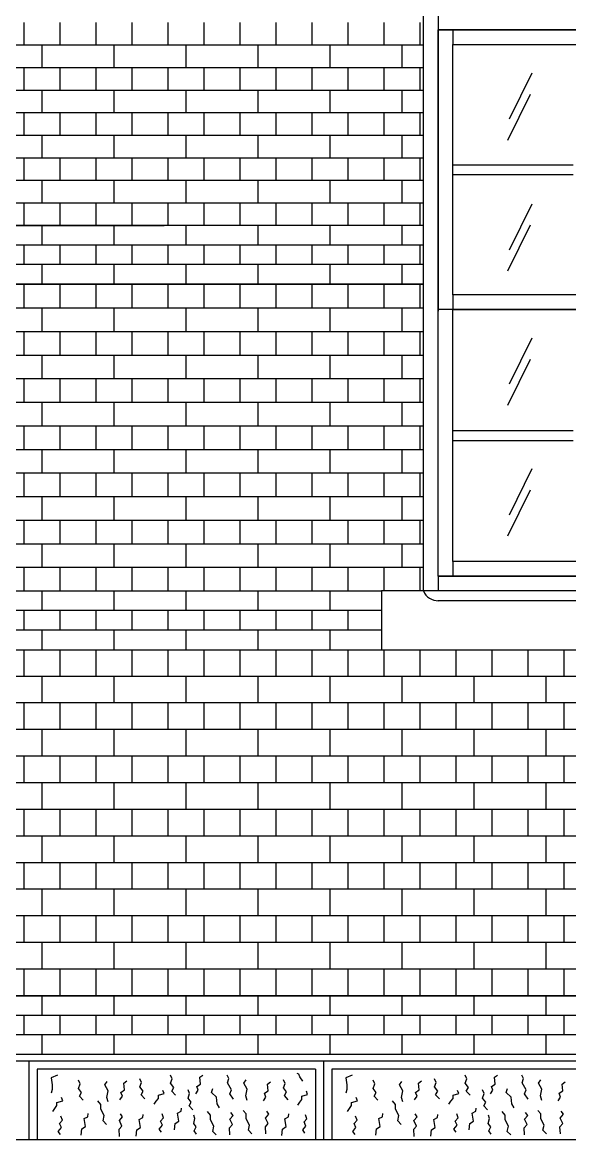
# Model space of a CAD drawing. Extents: x 177441 to 211081, y -129942 to -106182.
# Drawn here: x 197823 to 199495, y -121030 to -117614 of the extents above; entities that cross this region are included whole.
import ezdxf

# ---------------------------------------------------------------- set-up
doc = ezdxf.new("R2010")
doc.units = 0
doc.header["$LTSCALE"] = 50
doc.header["$MEASUREMENT"] = 0
for name, color, linetype in [('ele-3', 6, 'CONTINUOUS'), ('h', 5, 'CONTINUOUS'), ('HAT', 5, 'CONTINUOUS'), ('W-2', 2, 'CONTINUOUS'), ('WID', 4, 'CONTINUOUS')]:
    doc.layers.add(name, color=color, linetype=linetype)

msp = doc.modelspace()

# ---------------------------------------------------------------- linework, layer by layer
at = {"layer": 'ele-3'}
for p, q in [((199048.3, -118234.6), (196848.3, -118234.6)), ((196848.3, -118234.6), (198256.4, -118234.6)), ((199048.3, -118294.6), (196848.3, -118294.6)), ((199048.3, -118354.6), (196848.3, -118354.6)), ((199048.3, -118414.6), (196848.3, -118414.6)), ((196848.3, -118414.6), (199048.3, -118414.6)), ((196975.8, -119352), (198920.8, -119352)), ((198920.8, -119412), (196975.8, -119412)), ((198920.8, -119472), (196975.8, -119472)), ((196975.8, -119532), (198920.8, -119532)), ((191614.5, -120589.6), (199639.7, -120589.6)), ((199639.7, -120589.6), (192457.7, -120589.6)), ((199639.7, -120649.6), (191614.5, -120649.6)), ((199639.7, -120709.6), (191539.5, -120709.6))]:
    msp.add_line(p, q, dxfattribs=at)
for points in [[(197883.3, -118294.6), (197883.3, -118234.6)], [(198103.3, -118294.6), (198103.3, -118234.6)], [(198323.3, -118294.6), (198323.3, -118234.6)], [(198543.3, -118294.6), (198543.3, -118234.6)], [(198763.3, -118294.6), (198763.3, -118234.6)], [(198983.3, -118294.6), (198983.3, -118234.6)], [(197828.3, -118354.6), (197828.3, -118294.6)], [(197938.3, -118354.6), (197938.3, -118294.6)], [(198048.3, -118354.6), (198048.3, -118294.6)], [(198158.3, -118354.6), (198158.3, -118294.6)], [(198268.3, -118354.6), (198268.3, -118294.6)], [(198378.3, -118354.6), (198378.3, -118294.6)], [(198488.3, -118354.6), (198488.3, -118294.6)], [(198598.3, -118354.6), (198598.3, -118294.6)], [(198708.3, -118354.6), (198708.3, -118294.6)], [(198818.3, -118354.6), (198818.3, -118294.6)], [(198928.3, -118354.6), (198928.3, -118294.6)], [(199038.3, -118354.6), (199038.3, -118294.6)], [(197883.3, -118414.6), (197883.3, -118354.6)], [(198103.3, -118414.6), (198103.3, -118354.6)], [(198323.3, -118414.6), (198323.3, -118354.6)], [(198543.3, -118414.6), (198543.3, -118354.6)], [(198763.3, -118414.6), (198763.3, -118354.6)], [(198983.3, -118414.6), (198983.3, -118354.6)], [(197883.3, -119412), (197883.3, -119352)], [(198103.3, -119412), (198103.3, -119352)], [(198323.3, -119412), (198323.3, -119352)], [(198543.3, -119412), (198543.3, -119352)], [(198763.3, -119412), (198763.3, -119352)], [(197828.3, -119472), (197828.3, -119412)], [(197938.3, -119472), (197938.3, -119412)], [(198048.3, -119472), (198048.3, -119412)], [(198158.3, -119472), (198158.3, -119412)], [(198268.3, -119472), (198268.3, -119412)], [(198378.3, -119472), (198378.3, -119412)], [(198488.3, -119472), (198488.3, -119412)], [(198598.3, -119472), (198598.3, -119412)], [(198708.3, -119472), (198708.3, -119412)], [(198818.3, -119472), (198818.3, -119412)], [(197883.3, -119532), (197883.3, -119472)], [(198103.3, -119532), (198103.3, -119472)], [(198323.3, -119532), (198323.3, -119472)], [(198543.3, -119532), (198543.3, -119472)], [(198763.3, -119532), (198763.3, -119472)], [(197883.3, -120649.6), (197883.3, -120589.6)], [(198103.3, -120649.6), (198103.3, -120589.6)], [(198323.3, -120649.6), (198323.3, -120589.6)], [(198543.3, -120649.6), (198543.3, -120589.6)], [(198763.3, -120649.6), (198763.3, -120589.6)], [(198983.3, -120649.6), (198983.3, -120589.6)], [(199203.3, -120649.6), (199203.3, -120589.6)], [(199423.3, -120649.6), (199423.3, -120589.6)], [(197828.3, -120709.6), (197828.3, -120649.6)], [(197938.3, -120709.6), (197938.3, -120649.6)], [(198048.3, -120709.6), (198048.3, -120649.6)], [(198158.3, -120709.6), (198158.3, -120649.6)], [(198268.3, -120709.6), (198268.3, -120649.6)], [(198378.3, -120709.6), (198378.3, -120649.6)], [(198488.3, -120709.6), (198488.3, -120649.6)], [(198598.3, -120709.6), (198598.3, -120649.6)], [(198708.3, -120709.6), (198708.3, -120649.6)], [(198818.3, -120709.6), (198818.3, -120649.6)], [(198928.3, -120709.6), (198928.3, -120649.6)], [(199038.3, -120709.6), (199038.3, -120649.6)], [(199148.3, -120709.6), (199148.3, -120649.6)], [(199258.3, -120709.6), (199258.3, -120649.6)], [(199368.3, -120709.6), (199368.3, -120649.6)], [(199478.3, -120709.6), (199478.3, -120649.6)], [(197883.3, -120769.6), (197883.3, -120709.6)], [(198103.3, -120769.6), (198103.3, -120709.6)], [(198323.3, -120769.6), (198323.3, -120709.6)], [(198543.3, -120769.6), (198543.3, -120709.6)], [(198763.3, -120769.6), (198763.3, -120709.6)], [(198983.3, -120769.6), (198983.3, -120709.6)], [(199203.3, -120769.6), (199203.3, -120709.6)], [(199423.3, -120769.6), (199423.3, -120709.6)]]:
    msp.add_lwpolyline(points, dxfattribs=at)
at = {"layer": 'h'}
for p, q in [((196848.3, -117682.9), (199048.3, -117682.9)), ((196848.3, -117751.8), (199048.3, -117751.8)), ((199379.6, -117769.3), (199310, -117910)), ((196848.3, -117820.8), (199048.3, -117820.8)), ((199374.9, -117834.1), (199305.3, -117974.8)), ((196848.3, -117889.8), (199048.3, -117889.8)), ((196848.3, -117958.7), (199048.3, -117958.7)), ((196848.3, -118027.7), (199048.3, -118027.7)), ((196848.3, -118096.7), (199048.3, -118096.7)), ((196848.3, -118165.7), (199048.3, -118165.7)), ((199379.6, -118169.3), (199310, -118310)), ((199374.9, -118234.1), (199305.3, -118374.8)), ((196848.3, -118486.7), (199048.3, -118486.7)), ((196848.3, -118558.8), (199048.3, -118558.8)), ((199379.6, -118579.3), (199310, -118720)), ((196848.3, -118630.9), (199048.3, -118630.9)), ((199374.9, -118644.1), (199305.3, -118784.8)), ((196848.3, -118703.1), (199048.3, -118703.1)), ((196848.3, -118775.2), (199048.3, -118775.2)), ((196848.3, -118847.3), (199048.3, -118847.3)), ((196848.3, -118919.4), (199048.3, -118919.4)), ((196848.3, -118991.5), (199048.3, -118991.5)), ((199379.6, -118979.3), (199310, -119120)), ((196848.3, -119063.6), (199048.3, -119063.6)), ((199374.9, -119044.1), (199305.3, -119184.8)), ((196848.3, -119135.7), (199048.3, -119135.7)), ((196848.3, -119207.8), (199048.3, -119207.8)), ((196848.3, -119279.9), (199048.3, -119279.9)), ((199639.7, -119613.4), (191614.5, -119613.4)), ((199639.7, -119694.7), (191614.5, -119694.7)), ((199639.7, -119776.1), (191614.5, -119776.1)), ((199639.7, -119857.5), (191614.5, -119857.5)), ((199639.7, -119938.8), (191614.5, -119938.8)), ((199639.7, -120020.2), (191614.5, -120020.2)), ((199639.7, -120101.5), (191614.5, -120101.5)), ((199639.7, -120182.9), (191614.5, -120182.9)), ((199639.7, -120264.2), (191614.5, -120264.2)), ((199639.7, -120345.6), (191614.5, -120345.6)), ((199639.7, -120426.9), (191614.5, -120426.9)), ((199639.7, -120508.3), (191614.5, -120508.3))]:
    msp.add_line(p, q, dxfattribs=at)
for points in [[(197828.3, -117682.9), (197828.3, -117613.9)], [(197938.3, -117682.9), (197938.3, -117613.9)], [(198048.3, -117682.9), (198048.3, -117613.9)], [(198158.3, -117682.9), (198158.3, -117613.9)], [(198268.3, -117682.9), (198268.3, -117613.9)], [(198378.3, -117682.9), (198378.3, -117613.9)], [(198488.3, -117682.9), (198488.3, -117613.9)], [(198598.3, -117682.9), (198598.3, -117613.9)], [(198708.3, -117682.9), (198708.3, -117613.9)], [(198818.3, -117682.9), (198818.3, -117613.9)], [(198928.3, -117682.9), (198928.3, -117613.9)], [(199038.3, -117682.9), (199038.3, -117613.9)], [(197883.3, -117751.8), (197883.3, -117682.9)], [(198103.3, -117751.8), (198103.3, -117682.9)], [(198323.3, -117751.8), (198323.3, -117682.9)], [(198543.3, -117751.8), (198543.3, -117682.9)], [(198763.3, -117751.8), (198763.3, -117682.9)], [(198983.3, -117751.8), (198983.3, -117682.9)], [(197828.3, -117820.8), (197828.3, -117751.8)], [(197938.3, -117820.8), (197938.3, -117751.8)], [(198048.3, -117820.8), (198048.3, -117751.8)], [(198158.3, -117820.8), (198158.3, -117751.8)], [(198268.3, -117820.8), (198268.3, -117751.8)], [(198378.3, -117820.8), (198378.3, -117751.8)], [(198488.3, -117820.8), (198488.3, -117751.8)], [(198598.3, -117820.8), (198598.3, -117751.8)], [(198708.3, -117820.8), (198708.3, -117751.8)], [(198818.3, -117820.8), (198818.3, -117751.8)], [(198928.3, -117820.8), (198928.3, -117751.8)], [(199038.3, -117820.8), (199038.3, -117751.8)], [(197883.3, -117889.8), (197883.3, -117820.8)], [(198103.3, -117889.8), (198103.3, -117820.8)], [(198323.3, -117889.8), (198323.3, -117820.8)], [(198543.3, -117889.8), (198543.3, -117820.8)], [(198763.3, -117889.8), (198763.3, -117820.8)], [(198983.3, -117889.8), (198983.3, -117820.8)], [(197828.3, -117958.7), (197828.3, -117889.8)], [(197938.3, -117958.7), (197938.3, -117889.8)], [(198048.3, -117958.7), (198048.3, -117889.8)], [(198158.3, -117958.7), (198158.3, -117889.8)], [(198268.3, -117958.7), (198268.3, -117889.8)], [(198378.3, -117958.7), (198378.3, -117889.8)], [(198488.3, -117958.7), (198488.3, -117889.8)], [(198598.3, -117958.7), (198598.3, -117889.8)], [(198708.3, -117958.7), (198708.3, -117889.8)], [(198818.3, -117958.7), (198818.3, -117889.8)], [(198928.3, -117958.7), (198928.3, -117889.8)], [(199038.3, -117958.7), (199038.3, -117889.8)], [(197883.3, -118027.7), (197883.3, -117958.7)], [(198103.3, -118027.7), (198103.3, -117958.7)], [(198323.3, -118027.7), (198323.3, -117958.7)], [(198543.3, -118027.7), (198543.3, -117958.7)], [(198763.3, -118027.7), (198763.3, -117958.7)], [(198983.3, -118027.7), (198983.3, -117958.7)], [(197828.3, -118096.7), (197828.3, -118027.7)], [(197938.3, -118096.7), (197938.3, -118027.7)], [(198048.3, -118096.7), (198048.3, -118027.7)], [(198158.3, -118096.7), (198158.3, -118027.7)], [(198268.3, -118096.7), (198268.3, -118027.7)], [(198378.3, -118096.7), (198378.3, -118027.7)], [(198488.3, -118096.7), (198488.3, -118027.7)], [(198598.3, -118096.7), (198598.3, -118027.7)], [(198708.3, -118096.7), (198708.3, -118027.7)], [(198818.3, -118096.7), (198818.3, -118027.7)], [(198928.3, -118096.7), (198928.3, -118027.7)], [(199038.3, -118096.7), (199038.3, -118027.7)], [(197883.3, -118165.6), (197883.3, -118096.7)], [(198103.3, -118165.6), (198103.3, -118096.7)], [(198323.3, -118165.6), (198323.3, -118096.7)], [(198543.3, -118165.6), (198543.3, -118096.7)], [(198763.3, -118165.6), (198763.3, -118096.7)], [(198983.3, -118165.6), (198983.3, -118096.7)], [(197828.3, -118234.6), (197828.3, -118165.7)], [(197938.3, -118234.6), (197938.3, -118165.7)], [(198048.3, -118234.6), (198048.3, -118165.7)], [(198158.3, -118234.6), (198158.3, -118165.7)], [(198268.3, -118234.6), (198268.3, -118165.7)], [(198378.3, -118234.6), (198378.3, -118165.7)], [(198488.3, -118234.6), (198488.3, -118165.7)], [(198598.3, -118234.6), (198598.3, -118165.7)], [(198708.3, -118234.6), (198708.3, -118165.7)], [(198818.3, -118234.6), (198818.3, -118165.7)], [(198928.3, -118234.6), (198928.3, -118165.7)], [(199038.3, -118234.6), (199038.3, -118165.7)], [(197828.3, -118486.7), (197828.3, -118414.6)], [(197938.3, -118486.7), (197938.3, -118414.6)], [(198048.3, -118486.7), (198048.3, -118414.6)], [(198158.3, -118486.7), (198158.3, -118414.6)], [(198268.3, -118486.7), (198268.3, -118414.6)], [(198378.3, -118486.7), (198378.3, -118414.6)], [(198488.3, -118486.7), (198488.3, -118414.6)], [(198598.3, -118486.7), (198598.3, -118414.6)], [(198708.3, -118486.7), (198708.3, -118414.6)], [(198818.3, -118486.7), (198818.3, -118414.6)], [(198928.3, -118486.7), (198928.3, -118414.6)], [(199038.3, -118486.7), (199038.3, -118414.6)], [(197883.3, -118558.8), (197883.3, -118486.7)], [(198103.3, -118558.8), (198103.3, -118486.7)], [(198323.3, -118558.8), (198323.3, -118486.7)], [(198543.3, -118558.8), (198543.3, -118486.7)], [(198763.3, -118558.8), (198763.3, -118486.7)], [(198983.3, -118558.8), (198983.3, -118486.7)], [(197828.3, -118630.9), (197828.3, -118558.8)], [(197938.3, -118630.9), (197938.3, -118558.8)], [(198048.3, -118630.9), (198048.3, -118558.8)], [(198158.3, -118630.9), (198158.3, -118558.8)], [(198268.3, -118630.9), (198268.3, -118558.8)], [(198378.3, -118630.9), (198378.3, -118558.8)], [(198488.3, -118630.9), (198488.3, -118558.8)], [(198598.3, -118630.9), (198598.3, -118558.8)], [(198708.3, -118630.9), (198708.3, -118558.8)], [(198818.3, -118630.9), (198818.3, -118558.8)], [(198928.3, -118630.9), (198928.3, -118558.8)], [(199038.3, -118630.9), (199038.3, -118558.8)], [(197883.3, -118703.1), (197883.3, -118630.9)], [(198103.3, -118703.1), (198103.3, -118630.9)], [(198323.3, -118703.1), (198323.3, -118630.9)], [(198543.3, -118703.1), (198543.3, -118630.9)], [(198763.3, -118703.1), (198763.3, -118630.9)], [(198983.3, -118703.1), (198983.3, -118630.9)], [(197828.3, -118775.2), (197828.3, -118703.1)], [(197938.3, -118775.2), (197938.3, -118703.1)], [(198048.3, -118775.2), (198048.3, -118703.1)], [(198158.3, -118775.2), (198158.3, -118703.1)], [(198268.3, -118775.2), (198268.3, -118703.1)], [(198378.3, -118775.2), (198378.3, -118703.1)], [(198488.3, -118775.2), (198488.3, -118703.1)], [(198598.3, -118775.2), (198598.3, -118703.1)], [(198708.3, -118775.2), (198708.3, -118703.1)], [(198818.3, -118775.2), (198818.3, -118703.1)], [(198928.3, -118775.2), (198928.3, -118703.1)], [(199038.3, -118775.2), (199038.3, -118703.1)], [(197883.3, -118847.3), (197883.3, -118775.2)], [(198103.3, -118847.3), (198103.3, -118775.2)], [(198323.3, -118847.3), (198323.3, -118775.2)], [(198543.3, -118847.3), (198543.3, -118775.2)], [(198763.3, -118847.3), (198763.3, -118775.2)], [(198983.3, -118847.3), (198983.3, -118775.2)], [(197828.3, -118919.4), (197828.3, -118847.3)], [(197938.3, -118919.4), (197938.3, -118847.3)], [(198048.3, -118919.4), (198048.3, -118847.3)], [(198158.3, -118919.4), (198158.3, -118847.3)], [(198268.3, -118919.4), (198268.3, -118847.3)], [(198378.3, -118919.4), (198378.3, -118847.3)], [(198488.3, -118919.4), (198488.3, -118847.3)], [(198598.3, -118919.4), (198598.3, -118847.3)], [(198708.3, -118919.4), (198708.3, -118847.3)], [(198818.3, -118919.4), (198818.3, -118847.3)], [(198928.3, -118919.4), (198928.3, -118847.3)], [(199038.3, -118919.4), (199038.3, -118847.3)], [(197883.3, -118991.5), (197883.3, -118919.4)], [(198103.3, -118991.5), (198103.3, -118919.4)], [(198323.3, -118991.5), (198323.3, -118919.4)], [(198543.3, -118991.5), (198543.3, -118919.4)], [(198763.3, -118991.5), (198763.3, -118919.4)], [(198983.3, -118991.5), (198983.3, -118919.4)], [(197828.3, -119063.6), (197828.3, -118991.5)], [(197938.3, -119063.6), (197938.3, -118991.5)], [(198048.3, -119063.6), (198048.3, -118991.5)], [(198158.3, -119063.6), (198158.3, -118991.5)], [(198268.3, -119063.6), (198268.3, -118991.5)], [(198378.3, -119063.6), (198378.3, -118991.5)], [(198488.3, -119063.6), (198488.3, -118991.5)], [(198598.3, -119063.6), (198598.3, -118991.5)], [(198708.3, -119063.6), (198708.3, -118991.5)], [(198818.3, -119063.6), (198818.3, -118991.5)], [(198928.3, -119063.6), (198928.3, -118991.5)], [(199038.3, -119063.6), (199038.3, -118991.5)], [(197883.3, -119135.7), (197883.3, -119063.6)], [(198103.3, -119135.7), (198103.3, -119063.6)], [(198323.3, -119135.7), (198323.3, -119063.6)], [(198543.3, -119135.7), (198543.3, -119063.6)], [(198763.3, -119135.7), (198763.3, -119063.6)], [(198983.3, -119135.7), (198983.3, -119063.6)], [(197828.3, -119207.8), (197828.3, -119135.7)], [(197938.3, -119207.8), (197938.3, -119135.7)], [(198048.3, -119207.8), (198048.3, -119135.7)], [(198158.3, -119207.8), (198158.3, -119135.7)], [(198268.3, -119207.8), (198268.3, -119135.7)], [(198378.3, -119207.8), (198378.3, -119135.7)], [(198488.3, -119207.8), (198488.3, -119135.7)], [(198598.3, -119207.8), (198598.3, -119135.7)], [(198708.3, -119207.8), (198708.3, -119135.7)], [(198818.3, -119207.8), (198818.3, -119135.7)], [(198928.3, -119207.8), (198928.3, -119135.7)], [(199038.3, -119207.8), (199038.3, -119135.7)], [(197883.3, -119279.9), (197883.3, -119207.8)], [(198103.3, -119279.9), (198103.3, -119207.8)], [(198323.3, -119279.9), (198323.3, -119207.8)], [(198543.3, -119279.9), (198543.3, -119207.8)], [(198763.3, -119279.9), (198763.3, -119207.8)], [(198983.3, -119279.9), (198983.3, -119207.8)], [(197828.3, -119352), (197828.3, -119279.9)], [(197938.3, -119352), (197938.3, -119279.9)], [(198048.3, -119352), (198048.3, -119279.9)], [(198158.3, -119352), (198158.3, -119279.9)], [(198268.3, -119352), (198268.3, -119279.9)], [(198378.3, -119352), (198378.3, -119279.9)], [(198488.3, -119352), (198488.3, -119279.9)], [(198598.3, -119352), (198598.3, -119279.9)], [(198708.3, -119352), (198708.3, -119279.9)], [(198818.3, -119352), (198818.3, -119279.9)], [(198928.3, -119352), (198928.3, -119279.9)], [(199038.3, -119352), (199038.3, -119279.9)], [(197828.3, -119613.4), (197828.3, -119532)], [(197938.3, -119613.4), (197938.3, -119532)], [(198048.3, -119613.4), (198048.3, -119532)], [(198158.3, -119613.4), (198158.3, -119532)], [(198268.3, -119613.4), (198268.3, -119532)], [(198378.3, -119613.4), (198378.3, -119532)], [(198488.3, -119613.4), (198488.3, -119532)], [(198598.3, -119613.4), (198598.3, -119532)], [(198708.3, -119613.4), (198708.3, -119532)], [(198818.3, -119613.4), (198818.3, -119532)], [(198928.3, -119613.4), (198928.3, -119532)], [(199038.3, -119613.4), (199038.3, -119532)], [(199148.3, -119613.4), (199148.3, -119532)], [(199258.3, -119613.4), (199258.3, -119532)], [(199368.3, -119613.4), (199368.3, -119532)], [(199478.3, -119613.4), (199478.3, -119532)], [(197883.3, -119694.7), (197883.3, -119613.4)], [(198103.3, -119694.7), (198103.3, -119613.4)], [(198323.3, -119694.7), (198323.3, -119613.4)], [(198543.3, -119694.7), (198543.3, -119613.4)], [(198763.3, -119694.7), (198763.3, -119613.4)], [(198983.3, -119694.7), (198983.3, -119613.4)], [(199203.3, -119694.7), (199203.3, -119613.4)], [(199423.3, -119694.7), (199423.3, -119613.4)], [(197828.3, -119776.1), (197828.3, -119694.7)], [(197938.3, -119776.1), (197938.3, -119694.7)], [(198048.3, -119776.1), (198048.3, -119694.7)], [(198158.3, -119776.1), (198158.3, -119694.7)], [(198268.3, -119776.1), (198268.3, -119694.7)], [(198378.3, -119776.1), (198378.3, -119694.7)], [(198488.3, -119776.1), (198488.3, -119694.7)], [(198598.3, -119776.1), (198598.3, -119694.7)], [(198708.3, -119776.1), (198708.3, -119694.7)], [(198818.3, -119776.1), (198818.3, -119694.7)], [(198928.3, -119776.1), (198928.3, -119694.7)], [(199038.3, -119776.1), (199038.3, -119694.7)], [(199148.3, -119776.1), (199148.3, -119694.7)], [(199258.3, -119776.1), (199258.3, -119694.7)], [(199368.3, -119776.1), (199368.3, -119694.7)], [(199478.3, -119776.1), (199478.3, -119694.7)], [(197883.3, -119857.5), (197883.3, -119776.1)], [(198103.3, -119857.5), (198103.3, -119776.1)], [(198323.3, -119857.5), (198323.3, -119776.1)], [(198543.3, -119857.5), (198543.3, -119776.1)], [(198763.3, -119857.5), (198763.3, -119776.1)], [(198983.3, -119857.5), (198983.3, -119776.1)], [(199203.3, -119857.5), (199203.3, -119776.1)], [(199423.3, -119857.5), (199423.3, -119776.1)], [(197828.3, -119938.8), (197828.3, -119857.5)], [(197938.3, -119938.8), (197938.3, -119857.5)], [(198048.3, -119938.8), (198048.3, -119857.5)], [(198158.3, -119938.8), (198158.3, -119857.5)], [(198268.3, -119938.8), (198268.3, -119857.5)], [(198378.3, -119938.8), (198378.3, -119857.5)], [(198488.3, -119938.8), (198488.3, -119857.5)], [(198598.3, -119938.8), (198598.3, -119857.5)], [(198708.3, -119938.8), (198708.3, -119857.5)], [(198818.3, -119938.8), (198818.3, -119857.5)], [(198928.3, -119938.8), (198928.3, -119857.5)], [(199038.3, -119938.8), (199038.3, -119857.5)], [(199148.3, -119938.8), (199148.3, -119857.5)], [(199258.3, -119938.8), (199258.3, -119857.5)], [(199368.3, -119938.8), (199368.3, -119857.5)], [(199478.3, -119938.8), (199478.3, -119857.5)], [(197883.3, -120020.2), (197883.3, -119938.8)], [(198103.3, -120020.2), (198103.3, -119938.8)], [(198323.3, -120020.2), (198323.3, -119938.8)], [(198543.3, -120020.2), (198543.3, -119938.8)], [(198763.3, -120020.2), (198763.3, -119938.8)], [(198983.3, -120020.2), (198983.3, -119938.8)], [(199203.3, -120020.2), (199203.3, -119938.8)], [(199423.3, -120020.2), (199423.3, -119938.8)], [(197828.3, -120101.5), (197828.3, -120020.2)], [(197938.3, -120101.5), (197938.3, -120020.2)], [(198048.3, -120101.5), (198048.3, -120020.2)], [(198158.3, -120101.5), (198158.3, -120020.2)], [(198268.3, -120101.5), (198268.3, -120020.2)], [(198378.3, -120101.5), (198378.3, -120020.2)], [(198488.3, -120101.5), (198488.3, -120020.2)], [(198598.3, -120101.5), (198598.3, -120020.2)], [(198708.3, -120101.5), (198708.3, -120020.2)], [(198818.3, -120101.5), (198818.3, -120020.2)], [(198928.3, -120101.5), (198928.3, -120020.2)], [(199038.3, -120101.5), (199038.3, -120020.2)], [(199148.3, -120101.5), (199148.3, -120020.2)], [(199258.3, -120101.5), (199258.3, -120020.2)], [(199368.3, -120101.5), (199368.3, -120020.2)], [(199478.3, -120101.5), (199478.3, -120020.2)], [(197883.3, -120182.9), (197883.3, -120101.5)], [(198103.3, -120182.9), (198103.3, -120101.5)], [(198323.3, -120182.9), (198323.3, -120101.5)], [(198543.3, -120182.9), (198543.3, -120101.5)], [(198763.3, -120182.9), (198763.3, -120101.5)], [(198983.3, -120182.9), (198983.3, -120101.5)], [(199203.3, -120182.9), (199203.3, -120101.5)], [(199423.3, -120182.9), (199423.3, -120101.5)], [(197828.3, -120264.2), (197828.3, -120182.9)], [(197938.3, -120264.2), (197938.3, -120182.9)], [(198048.3, -120264.2), (198048.3, -120182.9)], [(198158.3, -120264.2), (198158.3, -120182.9)], [(198268.3, -120264.2), (198268.3, -120182.9)], [(198378.3, -120264.2), (198378.3, -120182.9)], [(198488.3, -120264.2), (198488.3, -120182.9)], [(198598.3, -120264.2), (198598.3, -120182.9)], [(198708.3, -120264.2), (198708.3, -120182.9)], [(198818.3, -120264.2), (198818.3, -120182.9)], [(198928.3, -120264.2), (198928.3, -120182.9)], [(199038.3, -120264.2), (199038.3, -120182.9)], [(199148.3, -120264.2), (199148.3, -120182.9)], [(199258.3, -120264.2), (199258.3, -120182.9)], [(199368.3, -120264.2), (199368.3, -120182.9)], [(199478.3, -120264.2), (199478.3, -120182.9)], [(197883.3, -120345.6), (197883.3, -120264.2)], [(198103.3, -120345.6), (198103.3, -120264.2)], [(198323.3, -120345.6), (198323.3, -120264.2)], [(198543.3, -120345.6), (198543.3, -120264.2)], [(198763.3, -120345.6), (198763.3, -120264.2)], [(198983.3, -120345.6), (198983.3, -120264.2)], [(199203.3, -120345.6), (199203.3, -120264.2)], [(199423.3, -120345.6), (199423.3, -120264.2)], [(197828.3, -120426.9), (197828.3, -120345.6)], [(197938.3, -120426.9), (197938.3, -120345.6)], [(198048.3, -120426.9), (198048.3, -120345.6)], [(198158.3, -120426.9), (198158.3, -120345.6)], [(198268.3, -120426.9), (198268.3, -120345.6)], [(198378.3, -120426.9), (198378.3, -120345.6)], [(198488.3, -120426.9), (198488.3, -120345.6)], [(198598.3, -120426.9), (198598.3, -120345.6)], [(198708.3, -120426.9), (198708.3, -120345.6)], [(198818.3, -120426.9), (198818.3, -120345.6)], [(198928.3, -120426.9), (198928.3, -120345.6)], [(199038.3, -120426.9), (199038.3, -120345.6)], [(199148.3, -120426.9), (199148.3, -120345.6)], [(199258.3, -120426.9), (199258.3, -120345.6)], [(199368.3, -120426.9), (199368.3, -120345.6)], [(199478.3, -120426.9), (199478.3, -120345.6)], [(197883.3, -120508.3), (197883.3, -120426.9)], [(198103.3, -120508.3), (198103.3, -120426.9)], [(198323.3, -120508.3), (198323.3, -120426.9)], [(198543.3, -120508.3), (198543.3, -120426.9)], [(198763.3, -120508.3), (198763.3, -120426.9)], [(198983.3, -120508.3), (198983.3, -120426.9)], [(199203.3, -120508.3), (199203.3, -120426.9)], [(199423.3, -120508.3), (199423.3, -120426.9)], [(197828.3, -120589.6), (197828.3, -120508.3)], [(197938.3, -120589.6), (197938.3, -120508.3)], [(198048.3, -120589.6), (198048.3, -120508.3)], [(198158.3, -120589.6), (198158.3, -120508.3)], [(198268.3, -120589.6), (198268.3, -120508.3)], [(198378.3, -120589.6), (198378.3, -120508.3)], [(198488.3, -120589.6), (198488.3, -120508.3)], [(198598.3, -120589.6), (198598.3, -120508.3)], [(198708.3, -120589.6), (198708.3, -120508.3)], [(198818.3, -120589.6), (198818.3, -120508.3)], [(198928.3, -120589.6), (198928.3, -120508.3)], [(199038.3, -120589.6), (199038.3, -120508.3)], [(199148.3, -120589.6), (199148.3, -120508.3)], [(199258.3, -120589.6), (199258.3, -120508.3)], [(199368.3, -120589.6), (199368.3, -120508.3)], [(199478.3, -120589.6), (199478.3, -120508.3)], [(197930.6, -120832.4), (197911.2, -120841.1), (197913.9, -120862.1), (197914.4, -120876.6), (197911.7, -120887.4)], [(198009.3, -120908.9), (197998, -120896.5), (198004.4, -120885.2), (197994.7, -120872.8), (197999.6, -120859.4), (197994.7, -120848)], [(198197, -120904.7), (198185.7, -120892.3), (198192.2, -120881), (198182.5, -120868.6), (198187.3, -120855.1), (198182.5, -120843.8)], [(198290.7, -120893.4), (198279.4, -120881), (198285.9, -120869.7), (198276.2, -120857.3), (198281, -120843.8), (198276.2, -120832.5)], [(198352.9, -120890), (198360.6, -120878.8), (198356, -120867.1), (198367.2, -120859.5), (198365.1, -120839.1), (198374.3, -120832)], [(198468.3, -120905.9), (198457.1, -120889.3), (198461.9, -120877.4), (198449.6, -120856.3), (198453.7, -120842.7), (198448.6, -120832.5)], [(198510, -120909.6), (198506.4, -120895.4), (198510.3, -120875.2), (198499.8, -120857.3), (198506.8, -120846.6)], [(198635.3, -120907.5), (198623.9, -120895.1), (198630.4, -120883.8), (198620.7, -120871.4), (198625.6, -120858), (198620.7, -120846.6)], [(198679.9, -120851.2), (198670.4, -120837.2), (198667.3, -120829.1), (198663.1, -120827.4)], [(198830.6, -120832.4), (198811.2, -120841.1), (198813.9, -120862.1), (198814.4, -120876.6), (198811.7, -120887.4)], [(198909.3, -120908.9), (198898, -120896.5), (198904.4, -120885.2), (198894.7, -120872.8), (198899.6, -120859.4), (198894.7, -120848)], [(199097, -120904.7), (199085.7, -120892.3), (199092.2, -120881), (199082.5, -120868.6), (199087.3, -120855.1), (199082.5, -120843.8)], [(199190.7, -120893.4), (199179.4, -120881), (199185.9, -120869.7), (199176.2, -120857.3), (199181, -120843.8), (199176.2, -120832.5)], [(199252.9, -120890), (199260.6, -120878.8), (199256, -120867.1), (199267.2, -120859.5), (199265.1, -120839.1), (199274.3, -120832)], [(199368.3, -120905.9), (199357.1, -120889.3), (199361.9, -120877.4), (199349.6, -120856.3), (199353.7, -120842.7), (199348.6, -120832.5)], [(199410, -120909.6), (199406.4, -120895.4), (199410.3, -120875.2), (199399.8, -120857.3), (199406.8, -120846.6)], [(198085.1, -120914.5), (198081.5, -120900.4), (198085.4, -120880.2), (198074.8, -120862.3), (198081.9, -120851.5)], [(198121.5, -120907.9), (198129.1, -120896.7), (198124.5, -120885), (198135.7, -120877.4), (198133.7, -120857), (198142.8, -120849.9)], [(198226.3, -120921.6), (198232.2, -120912.4), (198238.7, -120903.8), (198238.7, -120894.1), (198256.5, -120888.7), (198252.7, -120879)], [(198343.8, -120938.4), (198332.5, -120926.1), (198339, -120914.7), (198329.3, -120902.4), (198334.1, -120888.9), (198329.3, -120877.6)], [(198425.7, -120932.7), (198418.2, -120920.2), (198416.2, -120899.7), (198401, -120885.5), (198404.7, -120873.2)], [(198559.7, -120910.7), (198567.3, -120899.5), (198562.8, -120887.8), (198573.9, -120880.2), (198571.9, -120859.8), (198581.1, -120852.7)], [(198664.6, -120924.4), (198670.5, -120915.2), (198677, -120906.6), (198677, -120896.9), (198694.7, -120891.5), (198691, -120881.8)], [(198985.1, -120914.5), (198981.5, -120900.4), (198985.4, -120880.2), (198974.8, -120862.3), (198981.9, -120851.5)], [(199021.5, -120907.9), (199029.1, -120896.7), (199024.5, -120885), (199035.7, -120877.4), (199033.7, -120857), (199042.8, -120849.9)], [(199126.3, -120921.6), (199132.2, -120912.4), (199138.7, -120903.8), (199138.7, -120894.1), (199156.5, -120888.7), (199152.7, -120879)], [(199243.8, -120938.4), (199232.5, -120926.1), (199239, -120914.7), (199229.3, -120902.4), (199234.1, -120888.9), (199229.3, -120877.6)], [(199325.7, -120932.7), (199318.2, -120920.2), (199316.2, -120899.7), (199301, -120885.5), (199304.7, -120873.2)], [(199459.7, -120910.7), (199467.3, -120899.5), (199462.8, -120887.8), (199473.9, -120880.2), (199471.9, -120859.8), (199481.1, -120852.7)], [(197916.6, -120943.4), (197922.5, -120934.2), (197928.9, -120925.6), (197928.9, -120915.9), (197946.7, -120910.5), (197942.9, -120900.8)], [(198080.6, -120983), (198069.8, -120972.2), (198073.1, -120956), (198062.8, -120936.6), (198063.4, -120922.1), (198054.2, -120911.3)], [(198816.6, -120943.4), (198822.5, -120934.2), (198828.9, -120925.6), (198828.9, -120915.9), (198846.7, -120910.5), (198842.9, -120900.8)], [(198980.6, -120983), (198969.8, -120972.2), (198973.1, -120956), (198962.8, -120936.6), (198963.4, -120922.1), (198954.2, -120911.3)], [(198002.7, -121016), (198004.9, -120996.7), (198016.2, -120989.1), (198012.4, -120965.4), (198023.2, -120959.5), (198024.3, -120949.8)], [(198120, -121019.6), (198119, -120997.8), (198127.6, -120988.1), (198119.5, -120971.3), (198129.6, -120959.7), (198123, -120950.5)], [(198248.4, -121006.5), (198241.4, -120997.3), (198251.1, -120985.5), (198245.7, -120972.6), (198254.3, -120962.9), (198250, -120951)], [(198287.6, -120999.5), (198289.7, -120980.1), (198301, -120972.6), (198297.3, -120948.9), (198308, -120943), (198309.1, -120933.3)], [(198415.3, -121015.3), (198404.6, -121004.5), (198407.8, -120988.4), (198397.6, -120969), (198398.1, -120954.4), (198388.9, -120943.7)], [(198457.5, -121015.3), (198456.5, -120993.5), (198465.1, -120983.8), (198457, -120967), (198467.1, -120955.3), (198460.5, -120946.2)], [(198524.4, -121011.8), (198513.6, -121001.1), (198516.9, -120984.9), (198506.6, -120965.5), (198507.2, -120951), (198498, -120940.2)], [(198566.6, -121011.9), (198565.5, -120990.1), (198574.2, -120980.4), (198566, -120963.6), (198576.2, -120951.9), (198569.6, -120942.8)], [(198615.8, -121016.5), (198618, -120997.2), (198629.3, -120989.6), (198625.5, -120965.9), (198636.3, -120960), (198637.3, -120950.3)], [(198902.7, -121016), (198904.9, -120996.7), (198916.2, -120989.1), (198912.4, -120965.4), (198923.2, -120959.5), (198924.3, -120949.8)], [(199020, -121019.6), (199019, -120997.8), (199027.6, -120988.1), (199019.5, -120971.3), (199029.6, -120959.7), (199023, -120950.5)], [(199148.4, -121006.5), (199141.4, -120997.3), (199151.1, -120985.5), (199145.7, -120972.6), (199154.3, -120962.9), (199150, -120951)], [(199187.6, -120999.5), (199189.7, -120980.1), (199201, -120972.6), (199197.3, -120948.9), (199208, -120943), (199209.1, -120933.3)], [(199315.3, -121015.3), (199304.6, -121004.5), (199307.8, -120988.4), (199297.6, -120969), (199298.1, -120954.4), (199288.9, -120943.7)], [(199357.5, -121015.3), (199356.5, -120993.5), (199365.1, -120983.8), (199357, -120967), (199367.1, -120955.3), (199360.5, -120946.2)], [(199424.4, -121011.8), (199413.6, -121001.1), (199416.9, -120984.9), (199406.6, -120965.5), (199407.2, -120951), (199398, -120940.2)], [(199466.6, -121011.9), (199465.5, -120990.1), (199474.2, -120980.4), (199466, -120963.6), (199476.2, -120951.9), (199469.6, -120942.8)], [(197939.7, -121013.7), (197932.7, -121004.6), (197942.4, -120992.7), (197937, -120979.8), (197945.6, -120970.1), (197941.3, -120958.3)], [(198170.7, -121018.9), (198172.9, -120999.6), (198184.2, -120992), (198180.4, -120968.3), (198191.2, -120962.4), (198192.3, -120952.7)], [(198355.4, -121012.5), (198347.7, -121002.6), (198354.5, -120990.5), (198346.6, -120980.6), (198350.6, -120965.4), (198347.2, -120954.9)], [(198686.6, -121009.3), (198679.6, -121000.1), (198689.3, -120988.3), (198683.9, -120975.4), (198692.6, -120965.7), (198688.3, -120953.8)], [(198839.7, -121013.7), (198832.7, -121004.6), (198842.4, -120992.7), (198837, -120979.8), (198845.6, -120970.1), (198841.3, -120958.3)], [(199070.7, -121018.9), (199072.9, -120999.6), (199084.2, -120992), (199080.4, -120968.3), (199091.2, -120962.4), (199092.3, -120952.7)], [(199255.4, -121012.5), (199247.7, -121002.6), (199254.5, -120990.5), (199246.6, -120980.6), (199250.6, -120965.4), (199247.2, -120954.9)]]:
    msp.add_lwpolyline(points, dxfattribs=at)
at = {"layer": 'HAT'}
for p, q in [((199093.3, -117592), (199093.3, -117637)), ((199138.3, -117637), (199138.3, -117682)), ((199138.3, -118447), (199138.3, -118492)), ((199138.3, -119262), (199138.3, -119307)), ((199093.3, -119307), (199093.3, -119352)), ((204108.3, -120769.6), (190581, -120769.6)), ((198718.3, -120814.6), (197868.3, -120814.6)), ((197868.3, -120814.6), (197868.3, -121029.6)), ((198718.3, -120814.6), (198718.3, -121029.6)), ((199618.3, -120814.6), (198768.3, -120814.6)), ((198768.3, -120814.6), (198768.3, -121029.6))]:
    msp.add_line(p, q, dxfattribs=at)
at = {"layer": 'W-2'}
msp.add_line((190668.3, -121029.6), (204959.5, -121029.6), dxfattribs=at)
at = {"layer": 'WID'}
for p, q in [((199048.3, -119352), (199048.3, -117347)), ((199093.3, -119307), (199093.3, -117761.2)), ((199138.3, -118049.5), (199505.8, -118049.5)), ((199138.3, -118079.5), (199505.8, -118079.5)), ((199138.3, -118862), (199505.8, -118862)), ((199138.3, -118892), (199505.8, -118892)), ((199093.3, -119307), (199948.3, -119307)), ((199993.3, -119352), (199048.3, -119352)), ((199947.1, -119382), (199092.5, -119382)), ((204168.3, -120789.6), (190587.7, -120789.6)), ((197843.3, -120789.6), (197843.3, -121029.6)), ((198743.3, -120789.6), (198743.3, -121029.6))]:
    msp.add_line(p, q, dxfattribs=at)
for points in [[(199948.3, -118497), (199948.3, -117637), (199093.3, -117637), (199093.3, -118497)], [(199948.3, -118447), (199948.3, -119307), (199093.3, -119307), (199093.3, -118447)]]:
    msp.add_lwpolyline(points, dxfattribs=at)
for points in [[(199948.3, -118492), (199093.3, -118492), (199093.3, -117637), (199948.3, -117637)], [(199903.3, -118447), (199138.3, -118447), (199138.3, -117682), (199903.3, -117682)], [(199903.3, -119262), (199138.3, -119262), (199138.3, -118492), (199903.3, -118492)], [(200120.8, -119352), (198920.8, -119352), (198920.8, -119532), (200120.8, -119532)]]:
    msp.add_lwpolyline(points, close=True, dxfattribs=at)
msp.add_arc((199093.5, -119333), 49.1, 202.8572, 271.1334, dxfattribs=at)

doc.saveas('drawing.dxf')
